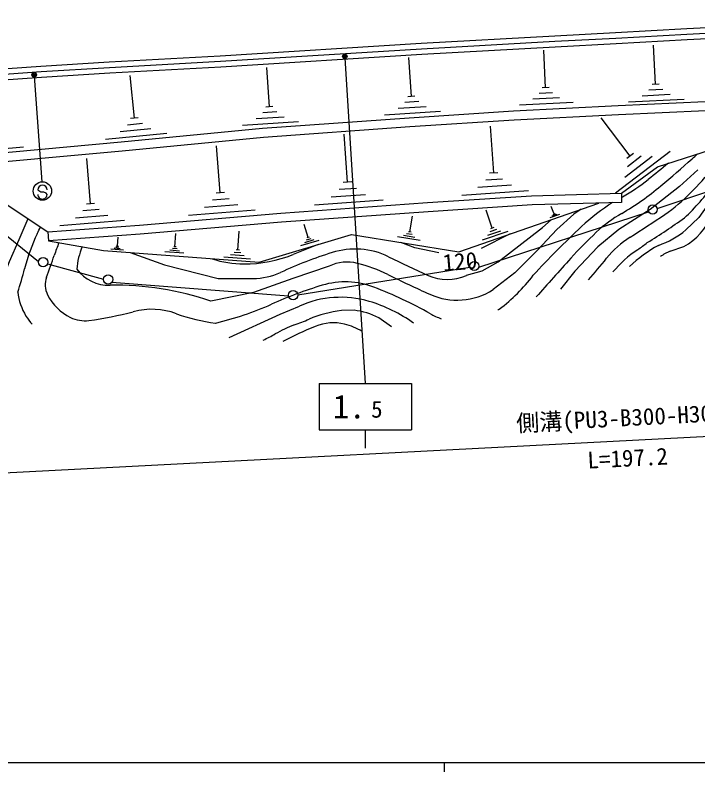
# Model space of a CAD drawing. Units: millimetres, scale not verified. Extents: x 40000 to 680000, y 20000 to 380000.
# Drawn here: x 221557 to 295491, y 204000 to 285982 of the extents above; entities that cross this region are included whole.
import ezdxf
from ezdxf.enums import TextEntityAlignment as Align

# ---------------------------------------------------------------- set-up
doc = ezdxf.new("R2010")
doc.units = ezdxf.units.MM
doc.header["$LTSCALE"] = 1000
doc.header["$PDMODE"] = 32
doc.header["$PDSIZE"] = 500
for name, color, linetype, lineweight in [('M-BGD', 7, 'Continuous', 25), ('M-STR-STRC', 7, 'Continuous', 25), ('M-TTL-BAND', 7, 'Continuous', 25)]:
    doc.layers.add(name, color=color, linetype=linetype, lineweight=lineweight)
doc.styles.add('@ＭＳ ゴシック', font='')
doc.styles.add('ＭＳ ゴシック', font='')
doc.styles.get('@ＭＳ ゴシック').set_extended_font_data('@MS Gothic')
doc.styles.get('ＭＳ ゴシック').set_extended_font_data('MS Gothic')

msp = doc.modelspace()

# ---------------------------------------------------------------- linework, layer by layer
at = {"layer": 'M-BGD'}
for p, q in [((279007, 278115), (278801, 282184)), ((290915, 278500), (290701, 282726)), ((264473, 277166), (264185, 281404)), ((249088, 276053), (248799, 280300)), ((234473, 274817), (234024, 279447)), ((279371, 278134), (278644, 278097)), ((291700, 277934), (290191, 277858)), ((291293, 278519), (290538, 278481)), ((264851, 277192), (264094, 277141)), ((279764, 277571), (278310, 277497)), ((292486, 277369), (289467, 277216)), ((265270, 276612), (263757, 276509)), ((282002, 276518), (276189, 276224)), ((280520, 277026), (277613, 276879)), ((294025, 276842), (287989, 276536)), ((249888, 275498), (248371, 275395)), ((249467, 276079), (248709, 276027)), ((267623, 275556), (261569, 275144)), ((266068, 276058), (263041, 275853)), ((234886, 274858), (234060, 274777)), ((250688, 274942), (247654, 274736)), ((288166, 270714), (285013, 274857)), ((235364, 274236), (233711, 274076)), ((252246, 274439), (246178, 274026)), ((273388, 268881), (273038, 273948)), ((237972, 273155), (231359, 272512)), ((236255, 273655), (232948, 273334)), ((257539, 267886), (257181, 273072)), ((222459, 271667), (215327, 271013)), ((243766, 266742), (243364, 271807)), ((292476, 271191), (286558, 266687)), ((290546, 270657), (287587, 268405)), ((288536, 270996), (287796, 270433)), ((289356, 270686), (287877, 269560)), ((229721, 265540), (229332, 270437)), ((211398, 269568), (224090, 259298)), ((273840, 268912), (272935, 268850)), ((274343, 268220), (272533, 268094)), ((291087, 265031), (300411, 268173)), ((258002, 267918), (257076, 267854)), ((275298, 267558), (271678, 267308)), ((244218, 266778), (243314, 266706)), ((259494, 266532), (255789, 266276)), ((258517, 267209), (256664, 267081)), ((277157, 266959), (269919, 266459)), ((244728, 266090), (242919, 265946)), ((261397, 265919), (253988, 265407)), ((230651, 264910), (228903, 264771)), ((230159, 265575), (229284, 265505)), ((247556, 264858), (240321, 264284)), ((245690, 265438), (242072, 265151)), ((273226, 262905), (272551, 264843)), ((279876, 264518), (279615, 265267)), ((231581, 264280), (228084, 264002)), ((264299, 262499), (264577, 264219)), ((271771, 258675), (290161, 264683)), ((280523, 264383), (279452, 264010)), ((280218, 264397), (279682, 264210)), ((280047, 264457), (279779, 264364)), ((279942, 264541), (279809, 264494)), ((233386, 263719), (226390, 263164)), ((253272, 261879), (252851, 263283)), ((225089, 262523), (225161, 261526)), ((245661, 260532), (245814, 262567)), ((264453, 262474), (264145, 262523)), ((274899, 262556), (272130, 261593)), ((274111, 262592), (272726, 262111)), ((273668, 262749), (272976, 262508)), ((273399, 262965), (273053, 262845)), ((232627, 260976), (232698, 261926)), ((238856, 260878), (238965, 262325)), ((254455, 261578), (252450, 260977)), ((253893, 261628), (252891, 261327)), ((253583, 261753), (253081, 261603)), ((253397, 261916), (253146, 261841)), ((265409, 261563), (262951, 261960)), ((264834, 261908), (263605, 262106)), ((264567, 262203), (263952, 262302)), ((275168, 262282), (272030, 260699)), ((232946, 260679), (232267, 260730)), ((232786, 260827), (232447, 260853)), ((232712, 260969), (232542, 260982)), ((238985, 260868), (238727, 260887)), ((254358, 261123), (251672, 260048)), ((292481, 260418), (293986, 260911)), ((233275, 260517), (231917, 260619)), ((239843, 260180), (237776, 260335)), ((239342, 260425), (238308, 260503)), ((239099, 260652), (238582, 260690)), ((246345, 259896), (244891, 260005)), ((246003, 260214), (245276, 260269)), ((245843, 260518), (245480, 260546)), ((247049, 259551), (244142, 259769)), ((225045, 259026), (231134, 257393)), ((270808, 258658), (252158, 255644)), ((232043, 257062), (251163, 255582)), ((258261, 254008), (256888, 253989)), ((262314, 252220), (260945, 253179)), ((191025, 234851), (384547, 244963))]:
    msp.add_line(p, q, dxfattribs=at)
for points in [[(184481, 275491), (190490, 275907), (196861, 277024), (210462, 278880), (224366, 279865), (231779, 280323), (243788, 280980), (265555, 282339), (280020, 283150), (286622, 283504), (294312, 283938), (306527, 284559), (322015, 285065), (337729, 285640), (362373, 285920), (381331, 285982)], [(184524, 274893), (190562, 275311), (196954, 276431), (210524, 278283), (224406, 279266), (231813, 279724), (243823, 280381), (265591, 281740), (280053, 282551), (286655, 282905), (294344, 283339), (306552, 283959), (322036, 284465), (337743, 285040), (362377, 285320), (381333, 285382)], [(184438, 276090), (190417, 276504), (196769, 277617), (210401, 279478), (224327, 280464), (231744, 280922), (243753, 281579), (265520, 282938), (279987, 283749), (286589, 284103), (294280, 284537), (306502, 285158)], [(184524, 274893), (188918, 274837), (195568, 274025), (204505, 272445), (212047, 271203), (215334, 270618), (233055, 272239), (248361, 273725), (264232, 274866), (275526, 275603), (286853, 276186), (296287, 276627), (306078, 277134), (315211, 277640), (327713, 278091), (332333, 278219), (354096, 276790)], [(353500, 275827), (332314, 277218), (327745, 277092), (315257, 276641), (306132, 276135), (296337, 275629), (286902, 275187), (275584, 274605), (264300, 273868), (248445, 272728), (233149, 271243), (214492, 269537), (225089, 262523)], [(287230, 266696), (291121, 269549), (298878, 272054), (304894, 274243), (314559, 269241), (316614, 268286)], [(295491, 269207), (293516, 267412), (290332, 264936), (286951, 262742), (284674, 260873), (282168, 258254), (280631, 256310)], [(298217, 267581), (297316, 266505), (295584, 264043), (294191, 262707)], [(225089, 262523), (235011, 263238), (250327, 264533), (266198, 265674), (277493, 266412), (287230, 266696), (287218, 265696), (277540, 265413), (266267, 264676), (250405, 263536), (235089, 262241), (225161, 261526)], [(225161, 261526), (231118, 260479), (247981, 259211), (257994, 262214), (269594, 260342), (284774, 265624)], [(282838, 264951), (282045, 264420), (280215, 262768), (278140, 260531), (275674, 258071), (273313, 256243)], [(220349, 257685), (220955, 259275), (221977, 261691), (222954, 263943)], [(270419, 257793), (272129, 258294), (273878, 259263), (278668, 262988), (279598, 263823)], [(267443, 260236), (264826, 260783), (263332, 261352)], [(234025, 260260), (237722, 258931), (243536, 257455), (247310, 257450)], [(255557, 258793), (251647, 257467), (247361, 255927), (242755, 254985)], [(244725, 251065), (250273, 253570), (252339, 254456)]]:
    msp.add_lwpolyline(points, dxfattribs=at)
for centre in [(290598, 264925), (224583, 259216), (271287, 258801), (231632, 257346), (251658, 255652)]:
    msp.add_circle(centre, 500, dxfattribs=at)
for centre, radius, start, end in [((273064, 294946), 32819, 311.64628, 313.0081), ((627266, -151180), 538086, 128.50024, 128.79859), ((178156, 401670), 175639, 310.18606, 311.64628), ((265797, 295212), 40589, 315.42461, 320.55497), ((277556, 283793), 20034, 299.21628, 308.79859), ((272575, 289885), 29315, 300.0373, 310.18606), ((276598, 282621), 25498, 313.1382, 324.09753), ((281297, 279940), 18829, 304.3287, 315.42461), ((298563, 246231), 23003, 122.33139, 132.93135), ((298563, 246231), 23003, 119.21628, 119.53257), ((294735, 251559), 14957, 120.0373, 133.20371), ((222437, 366133), 123202, 302.24148, 304.3287), ((253659, 320550), 69471, 301.55844, 305.53167), ((290177, 267442), 7561, 300.25538, 335.01793), ((117556, 313046), 117876, 334.50381, 334.90064), ((346617, 194575), 93554, 132.93135, 137.48818), ((317746, 227059), 48569, 133.20371, 137.87688), ((287952, 270307), 9833, 289.50512, 309.38513), ((242630, 253399), 20693, 154.50381, 165.70705), ((293699, 253153), 10375, 122.24148, 141.3032), ((296267, 235009), 74760, 159.3825, 160.50498), ((236205, 257799), 8006, 157.15129, 175.23598), ((298209, 248202), 14609, 118.51685, 133.77609), ((282662, 270073), 11408, 303.60632, 310.15145), ((-737492, 600982), 1021869, 340.36442, 340.50498), ((246348, 273343), 14322, 269.95682, 291.82259), ((270611, 213911), 48636, 107.6373, 114.68513), ((258366, 252425), 8222, 63.83782, 107.6373), ((295811, 250286), 12350, 123.60632, 140.38024), ((297825, 249540), 12119, 116.16546, 121.79322), ((246345, 269740), 10718, 251.18819, 269.95682), ((257494, 254684), 4543, 75.60935, 115.24737), ((254271, 242123), 17512, 64.09581, 75.60935), ((324566, 387186), 141921, 243.83782, 245.74786), ((570955, -1919), 389957, 137.87688, 138.7013), ((217959, 313825), 86670, 319.29245, 321.3032), ((180496, 269229), 43426, 342.22247, 345.70705), ((231734, 261104), 4390, 216.96546, 271.2669), ((227247, 256778), 2435, 160.36442, 206.71704), ((247319, 264587), 7137, 269.93204, 294.68513), ((342338, 423454), 184074, 244.09581, 245.66103), ((268342, 262385), 5040, 245.74786, 294.32919), ((263713, 268122), 17350, 306.29887, 323.46966), ((232517, 225681), 31041, 70.74149, 91.2669), ((268606, 211316), 47446, 106.90396, 113.98807), ((257321, 248450), 8634, 69.00236, 106.90396), ((228009, 256621), 6195, 186.03121, 211.52271), ((244109, 214028), 45505, 60.49083, 69.00236), ((269431, 262277), 7175, 245.66103, 302.75484), ((229965, 258146), 5478, 206.71704, 243.81914), ((256806, 244491), 10921, 73.60724, 114.14545), ((255399, 239709), 15906, 54.1878, 73.60724), ((235412, 285914), 34205, 283.28616, 293.98807), ((227891, 256548), 6056, 211.52271, 222.10756), ((224454, 291322), 38753, 277.53574, 284.80107), ((236343, 246326), 7787, 69.89257, 104.80107), ((245460, 271231), 18734, 249.89257, 263.29318), ((258854, 239765), 14359, 97.86963, 112.3924), ((257351, 246308), 7754, 62.38773, 83.25633), ((270399, 260478), 7868, 240.49083, 249.87985), ((263713, 268122), 17350, 305.69839, 306.29887), ((229081, 256347), 3473, 243.81914, 277.53574), ((232720, 303195), 54244, 290.60407, 292.3924), ((256019, 247474), 5178, 76.39941, 112.29804), ((255737, 246310), 6376, 57.82765, 76.39941), ((257240, 237976), 15432, 110.60407, 119.24463), ((268622, 216742), 38393, 112.29804, 118.08587), ((237576, 273095), 24817, 295.93885, 299.24463)]:
    msp.add_arc(centre, radius, start, end, dxfattribs=at)
at = {"layer": 'M-STR-STRC'}
for p, q in [((257272, 281371), (259477, 246071)), ((223630, 279362), (224440, 267927)), ((224111, 266940), (224012, 267058)), ((224356, 266801), (224111, 266940)), ((224657, 266798), (224356, 266801)), ((224902, 266686), (224657, 266798)), ((225008, 266550), (224902, 266686)), ((254477, 246071), (264477, 246071)), ((254477, 246071), (254477, 241071)), ((264477, 246071), (264477, 241071)), ((254477, 241071), (264477, 241071)), ((259477, 241071), (259477, 239071))]:
    msp.add_line(p, q, dxfattribs=at)
msp.add_lwpolyline([(184524, 274893), (190562, 275311), (196954, 276431), (210524, 278283), (224406, 279266), (231813, 279724), (243823, 280381), (265591, 281740), (280053, 282551), (286655, 282905), (294344, 283339), (306552, 283959), (322036, 284465), (337743, 285040), (362377, 285320), (381333, 285382)], dxfattribs=at)
for centre, radius in [((257263, 281521), 150), ((257263, 281521), 120), ((257263, 281521), 90), ((257263, 281521), 60), ((257263, 281521), 30), ((223620, 279511), 150), ((223620, 279511), 120), ((223620, 279511), 90), ((223620, 279511), 60), ((223620, 279511), 30), ((224511, 266929), 1000)]:
    msp.add_circle(centre, radius, dxfattribs=at)
for centre, start, end in [((224512, 267054), 359.55488, 179.55488), ((224508, 266554), 179.55488, 359.55488)]:
    msp.add_arc(centre, 500, start, end, dxfattribs=at)
for p in [(257263, 281521), (223620, 279511)]:
    msp.add_point(p, dxfattribs=at)
at = {"layer": 'M-TTL-BAND'}
for p, q in [((40000, 205000), (579000, 205000)), ((268000, 205000), (268000, 204000))]:
    msp.add_line(p, q, dxfattribs=at)

# ---------------------------------------------------------------- texts
at = {"layer": 'M-BGD', "style": 'ＭＳ ゴシック'}
msp.add_text('120', height=1833, rotation=4.735, dxfattribs=at).set_placement((269723, 259296), align=Align.MIDDLE_CENTER)
msp.add_text('側溝(PU3-B300-H300)', height=1833, rotation=2.991, dxfattribs=at).set_placement((287734, 240906), align=Align.BOTTOM_CENTER)
at = {"layer": 'M-BGD', "style": '@ＭＳ ゴシック'}
msp.add_text('L=197.2', height=1833, rotation=2.991, dxfattribs=at).set_placement((287838, 238909), align=Align.TOP_CENTER)
at = {"layer": 'M-STR-STRC', "style": 'ＭＳ ゴシック'}
msp.add_text('1.', height=2566, dxfattribs=at).set_placement((259477, 243571), align=Align.MIDDLE_RIGHT)
msp.add_text('5', height=1833, dxfattribs=at).set_placement((260727, 241821), align=Align.BOTTOM_CENTER)

doc.saveas('drawing.dxf')
